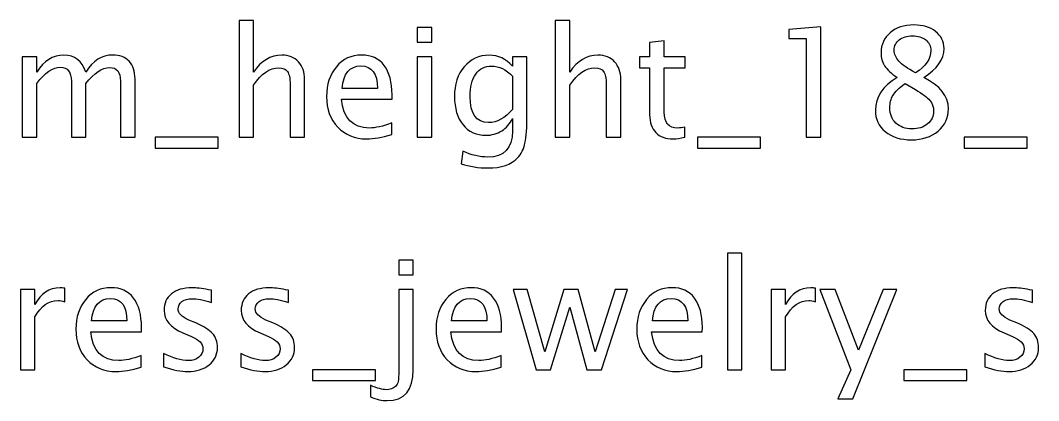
# Model space of a CAD drawing. Header units: centimetres. Extents: x -11.8 to 11.7, y -6 to 13.8.
# Drawn here: x 1.75 to 7.45, y 11.7 to 13.82 of the extents above; entities that cross this region are included whole.
import ezdxf

# ---------------------------------------------------------------- set-up
doc = ezdxf.new("R2010")
doc.units = ezdxf.units.CM
doc.header["$MEASUREMENT"] = 0
doc.layers.add('Layer 1', color=7, linetype='Continuous')

msp = doc.modelspace()

# ---------------------------------------------------------------- linework, layer by layer
at = {"layer": 'Layer 1'}
for points, knots in [([(2.97049, 13.17044), (2.97049, 13.17044), (2.97049, 13.82322), (2.97049, 13.82322), (2.97049, 13.82322), (2.97049, 13.82322), (3.05177, 13.82322), (3.05177, 13.82322), (3.05177, 13.82322), (3.05177, 13.82322), (3.05177, 13.53437), (3.05177, 13.53437), (3.05177, 13.53437), (3.09481, 13.59716), (3.14759, 13.62849), (3.20996, 13.62849), (3.20996, 13.62849), (3.24919, 13.62849), (3.28037, 13.61621), (3.30337, 13.59152), (3.30337, 13.59152), (3.32637, 13.56696), (3.33795, 13.5338), (3.33795, 13.49232), (3.33795, 13.49232), (3.33795, 13.49232), (3.33795, 13.17044), (3.33795, 13.17044), (3.33795, 13.17044), (3.33795, 13.17044), (3.25666, 13.17044), (3.25666, 13.17044), (3.25666, 13.17044), (3.25666, 13.17044), (3.25666, 13.46579), (3.25666, 13.46579), (3.25666, 13.46579), (3.25666, 13.49909), (3.25173, 13.5228), (3.24199, 13.53691), (3.24199, 13.53691), (3.23211, 13.55116), (3.21588, 13.55821), (3.19316, 13.55821), (3.19316, 13.55821), (3.14321, 13.55821), (3.09608, 13.52562), (3.05177, 13.46042), (3.05177, 13.46042), (3.05177, 13.46042), (3.05177, 13.17044), (3.05177, 13.17044), (3.05177, 13.17044), (3.05177, 13.17044), (2.97049, 13.17044), (2.97049, 13.17044)], [0, 0, 0, 0, 0.0666667, 0.0666667, 0.0666667, 0.0666667, 0.1333333, 0.1333333, 0.1333333, 0.1333333, 0.2, 0.2, 0.2, 0.2, 0.2666667, 0.2666667, 0.2666667, 0.2666667, 0.3333333, 0.3333333, 0.3333333, 0.3333333, 0.4, 0.4, 0.4, 0.4, 0.4666667, 0.4666667, 0.4666667, 0.4666667, 0.5333333, 0.5333333, 0.5333333, 0.5333333, 0.6, 0.6, 0.6, 0.6, 0.6666667, 0.6666667, 0.6666667, 0.6666667, 0.7333333, 0.7333333, 0.7333333, 0.7333333, 0.8, 0.8, 0.8, 0.8, 0.8666667, 0.8666667, 0.8666667, 0.8666667, 1, 1, 1, 1]), ([(4.74032, 13.17044), (4.74032, 13.17044), (4.74032, 13.82322), (4.74032, 13.82322), (4.74032, 13.82322), (4.74032, 13.82322), (4.8216, 13.82322), (4.8216, 13.82322), (4.8216, 13.82322), (4.8216, 13.82322), (4.8216, 13.53437), (4.8216, 13.53437), (4.8216, 13.53437), (4.86464, 13.59716), (4.91742, 13.62849), (4.97979, 13.62849), (4.97979, 13.62849), (5.01902, 13.62849), (5.0502, 13.61621), (5.0732, 13.59152), (5.0732, 13.59152), (5.0962, 13.56696), (5.10778, 13.5338), (5.10778, 13.49232), (5.10778, 13.49232), (5.10778, 13.49232), (5.10778, 13.17044), (5.10778, 13.17044), (5.10778, 13.17044), (5.10778, 13.17044), (5.02649, 13.17044), (5.02649, 13.17044), (5.02649, 13.17044), (5.02649, 13.17044), (5.02649, 13.46579), (5.02649, 13.46579), (5.02649, 13.46579), (5.02649, 13.49909), (5.02156, 13.5228), (5.01182, 13.53691), (5.01182, 13.53691), (5.00194, 13.55116), (4.98571, 13.55821), (4.96299, 13.55821), (4.96299, 13.55821), (4.91304, 13.55821), (4.86591, 13.52562), (4.8216, 13.46042), (4.8216, 13.46042), (4.8216, 13.46042), (4.8216, 13.17044), (4.8216, 13.17044), (4.8216, 13.17044), (4.8216, 13.17044), (4.74032, 13.17044), (4.74032, 13.17044)], [0, 0, 0, 0, 0.0666667, 0.0666667, 0.0666667, 0.0666667, 0.1333333, 0.1333333, 0.1333333, 0.1333333, 0.2, 0.2, 0.2, 0.2, 0.2666667, 0.2666667, 0.2666667, 0.2666667, 0.3333333, 0.3333333, 0.3333333, 0.3333333, 0.4, 0.4, 0.4, 0.4, 0.4666667, 0.4666667, 0.4666667, 0.4666667, 0.5333333, 0.5333333, 0.5333333, 0.5333333, 0.6, 0.6, 0.6, 0.6, 0.6666667, 0.6666667, 0.6666667, 0.6666667, 0.7333333, 0.7333333, 0.7333333, 0.7333333, 0.8, 0.8, 0.8, 0.8, 0.8666667, 0.8666667, 0.8666667, 0.8666667, 1, 1, 1, 1]), ([(6.65464, 13.5036), (6.62106, 13.52703), (6.59763, 13.54876), (6.58451, 13.56894), (6.58451, 13.56894), (6.57139, 13.58898), (6.5649, 13.61325), (6.5649, 13.64161), (6.5649, 13.64161), (6.5649, 13.6879), (6.58183, 13.72557), (6.61556, 13.7545), (6.61556, 13.7545), (6.64942, 13.78343), (6.69359, 13.79782), (6.74806, 13.79782), (6.74806, 13.79782), (6.7983, 13.79782), (6.83908, 13.78555), (6.87026, 13.76099), (6.87026, 13.76099), (6.90145, 13.73658), (6.91711, 13.70469), (6.91711, 13.6656), (6.91711, 13.6656), (6.91711, 13.60633), (6.87915, 13.55229), (6.80338, 13.5036), (6.80338, 13.5036), (6.89552, 13.45845), (6.94167, 13.40017), (6.94167, 13.32877), (6.94167, 13.32877), (6.94167, 13.27783), (6.92233, 13.2362), (6.88381, 13.20374), (6.88381, 13.20374), (6.84529, 13.17143), (6.79576, 13.1552), (6.73508, 13.1552), (6.73508, 13.1552), (6.67454, 13.1552), (6.62572, 13.17044), (6.58846, 13.20092), (6.58846, 13.20092), (6.55135, 13.23126), (6.53272, 13.27133), (6.53272, 13.32087), (6.53272, 13.32087), (6.53272, 13.39424), (6.57336, 13.45506), (6.65464, 13.5036)], [0, 0, 0, 0, 0.0714286, 0.0714286, 0.0714286, 0.0714286, 0.1428571, 0.1428571, 0.1428571, 0.1428571, 0.2142857, 0.2142857, 0.2142857, 0.2142857, 0.2857143, 0.2857143, 0.2857143, 0.2857143, 0.3571429, 0.3571429, 0.3571429, 0.3571429, 0.4285714, 0.4285714, 0.4285714, 0.4285714, 0.5, 0.5, 0.5, 0.5, 0.5714286, 0.5714286, 0.5714286, 0.5714286, 0.6428571, 0.6428571, 0.6428571, 0.6428571, 0.7142857, 0.7142857, 0.7142857, 0.7142857, 0.7857143, 0.7857143, 0.7857143, 0.7857143, 0.8571429, 0.8571429, 0.8571429, 0.8571429, 1, 1, 1, 1]), ([(3.96773, 13.7013), (3.96773, 13.7013), (3.96773, 13.78258), (3.96773, 13.78258), (3.96773, 13.78258), (3.96773, 13.78258), (4.04901, 13.78258), (4.04901, 13.78258), (4.04901, 13.78258), (4.04901, 13.78258), (4.04901, 13.7013), (4.04901, 13.7013), (4.04901, 13.7013), (4.04901, 13.7013), (3.96773, 13.7013), (3.96773, 13.7013)], [0, 0, 0, 0, 0.2, 0.2, 0.2, 0.2, 0.4, 0.4, 0.4, 0.4, 0.6, 0.6, 0.6, 0.6, 1, 1, 1, 1]), ([(6.14636, 13.17044), (6.14636, 13.17044), (6.14636, 13.72162), (6.14636, 13.72162), (6.14636, 13.72162), (6.14636, 13.72162), (6.04899, 13.72162), (6.04899, 13.72162), (6.04899, 13.72162), (6.04899, 13.72162), (6.04899, 13.77242), (6.04899, 13.77242), (6.04899, 13.77242), (6.04899, 13.77242), (6.22764, 13.78766), (6.22764, 13.78766), (6.22764, 13.78766), (6.22764, 13.78766), (6.22764, 13.17044), (6.22764, 13.17044), (6.22764, 13.17044), (6.22764, 13.17044), (6.14636, 13.17044), (6.14636, 13.17044)], [0, 0, 0, 0, 0.1428571, 0.1428571, 0.1428571, 0.1428571, 0.2857143, 0.2857143, 0.2857143, 0.2857143, 0.4285714, 0.4285714, 0.4285714, 0.4285714, 0.5714286, 0.5714286, 0.5714286, 0.5714286, 0.7142857, 0.7142857, 0.7142857, 0.7142857, 1, 1, 1, 1]), ([(5.46648, 13.17058), (5.44136, 13.16367), (5.41949, 13.16028), (5.40101, 13.16028), (5.40101, 13.16028), (5.35952, 13.16028), (5.3272, 13.17213), (5.30406, 13.19584), (5.30406, 13.19584), (5.28078, 13.21955), (5.26921, 13.25243), (5.26921, 13.29462), (5.26921, 13.29462), (5.26921, 13.29462), (5.26921, 13.55821), (5.26921, 13.55821), (5.26921, 13.55821), (5.26921, 13.55821), (5.21304, 13.55821), (5.21304, 13.55821), (5.21304, 13.55821), (5.21304, 13.55821), (5.21304, 13.61918), (5.21304, 13.61918), (5.21304, 13.61918), (5.21304, 13.61918), (5.26921, 13.61918), (5.26921, 13.61918), (5.26921, 13.61918), (5.26921, 13.61918), (5.26921, 13.70031), (5.26921, 13.70031), (5.26921, 13.70031), (5.26921, 13.70031), (5.35049, 13.70808), (5.35049, 13.70808), (5.35049, 13.70808), (5.35049, 13.70808), (5.35049, 13.61918), (5.35049, 13.61918), (5.35049, 13.61918), (5.35049, 13.61918), (5.46817, 13.61918), (5.46817, 13.61918), (5.46817, 13.61918), (5.46817, 13.61918), (5.46817, 13.55821), (5.46817, 13.55821), (5.46817, 13.55821), (5.46817, 13.55821), (5.35049, 13.55821), (5.35049, 13.55821), (5.35049, 13.55821), (5.35049, 13.55821), (5.35049, 13.30929), (5.35049, 13.30929), (5.35049, 13.30929), (5.35049, 13.25059), (5.37603, 13.22124), (5.42697, 13.22124), (5.42697, 13.22124), (5.43784, 13.22124), (5.45096, 13.22307), (5.46648, 13.2266), (5.46648, 13.2266), (5.46648, 13.2266), (5.46648, 13.17058), (5.46648, 13.17058)], [0, 0, 0, 0, 0.0555556, 0.0555556, 0.0555556, 0.0555556, 0.1111111, 0.1111111, 0.1111111, 0.1111111, 0.1666667, 0.1666667, 0.1666667, 0.1666667, 0.2222222, 0.2222222, 0.2222222, 0.2222222, 0.2777778, 0.2777778, 0.2777778, 0.2777778, 0.3333333, 0.3333333, 0.3333333, 0.3333333, 0.3888889, 0.3888889, 0.3888889, 0.3888889, 0.4444444, 0.4444444, 0.4444444, 0.4444444, 0.5, 0.5, 0.5, 0.5, 0.5555556, 0.5555556, 0.5555556, 0.5555556, 0.6111111, 0.6111111, 0.6111111, 0.6111111, 0.6666667, 0.6666667, 0.6666667, 0.6666667, 0.7222222, 0.7222222, 0.7222222, 0.7222222, 0.7777778, 0.7777778, 0.7777778, 0.7777778, 0.8333333, 0.8333333, 0.8333333, 0.8333333, 0.8888889, 0.8888889, 0.8888889, 0.8888889, 1, 1, 1, 1]), ([(6.75794, 13.52915), (6.81495, 13.56682), (6.84345, 13.60859), (6.84345, 13.65474), (6.84345, 13.65474), (6.84345, 13.67943), (6.83386, 13.69919), (6.81481, 13.71428), (6.81481, 13.71428), (6.79561, 13.72938), (6.77064, 13.73686), (6.73973, 13.73686), (6.73973, 13.73686), (6.70982, 13.73686), (6.68541, 13.72952), (6.66664, 13.71471), (6.66664, 13.71471), (6.64787, 13.69989), (6.63856, 13.68084), (6.63856, 13.65728), (6.63856, 13.65728), (6.63856, 13.63442), (6.64702, 13.61381), (6.66396, 13.59547), (6.66396, 13.59547), (6.68089, 13.57726), (6.71222, 13.55511), (6.75794, 13.52915)], [0, 0, 0, 0, 0.125, 0.125, 0.125, 0.125, 0.25, 0.25, 0.25, 0.25, 0.375, 0.375, 0.375, 0.375, 0.5, 0.5, 0.5, 0.5, 0.625, 0.625, 0.625, 0.625, 0.75, 0.75, 0.75, 0.75, 1, 1, 1, 1]), ([(1.75664, 13.17044), (1.75664, 13.17044), (1.75664, 13.61918), (1.75664, 13.61918), (1.75664, 13.61918), (1.75664, 13.61918), (1.83792, 13.61918), (1.83792, 13.61918), (1.83792, 13.61918), (1.83792, 13.61918), (1.83792, 13.53437), (1.83792, 13.53437), (1.83792, 13.53437), (1.87757, 13.59716), (1.92837, 13.62849), (1.9906, 13.62849), (1.9906, 13.62849), (2.05058, 13.62849), (2.09136, 13.59716), (2.11309, 13.53437), (2.11309, 13.53437), (2.15161, 13.59773), (2.20185, 13.62934), (2.26351, 13.62934), (2.26351, 13.62934), (2.30288, 13.62934), (2.3335, 13.61776), (2.35538, 13.59448), (2.35538, 13.59448), (2.37725, 13.5712), (2.38826, 13.5386), (2.38826, 13.49669), (2.38826, 13.49669), (2.38826, 13.49669), (2.38826, 13.17044), (2.38826, 13.17044), (2.38826, 13.17044), (2.38826, 13.17044), (2.30698, 13.17044), (2.30698, 13.17044), (2.30698, 13.17044), (2.30698, 13.17044), (2.30698, 13.48328), (2.30698, 13.48328), (2.30698, 13.48328), (2.30698, 13.53437), (2.28666, 13.55991), (2.24602, 13.55991), (2.24602, 13.55991), (2.20382, 13.55991), (2.15951, 13.53013), (2.11309, 13.47044), (2.11309, 13.47044), (2.11309, 13.47044), (2.11309, 13.17044), (2.11309, 13.17044), (2.11309, 13.17044), (2.11309, 13.17044), (2.03181, 13.17044), (2.03181, 13.17044), (2.03181, 13.17044), (2.03181, 13.17044), (2.03181, 13.48357), (2.03181, 13.48357), (2.03181, 13.48357), (2.03181, 13.53507), (2.01121, 13.56075), (1.96986, 13.56075), (1.96986, 13.56075), (1.9288, 13.56075), (1.88477, 13.53084), (1.83792, 13.47087), (1.83792, 13.47087), (1.83792, 13.47087), (1.83792, 13.17044), (1.83792, 13.17044), (1.83792, 13.17044), (1.83792, 13.17044), (1.75664, 13.17044), (1.75664, 13.17044)], [0, 0, 0, 0, 0.047619, 0.047619, 0.047619, 0.047619, 0.0952381, 0.0952381, 0.0952381, 0.0952381, 0.1428571, 0.1428571, 0.1428571, 0.1428571, 0.1904762, 0.1904762, 0.1904762, 0.1904762, 0.2380952, 0.2380952, 0.2380952, 0.2380952, 0.2857143, 0.2857143, 0.2857143, 0.2857143, 0.3333333, 0.3333333, 0.3333333, 0.3333333, 0.3809524, 0.3809524, 0.3809524, 0.3809524, 0.4285714, 0.4285714, 0.4285714, 0.4285714, 0.4761905, 0.4761905, 0.4761905, 0.4761905, 0.5238095, 0.5238095, 0.5238095, 0.5238095, 0.5714286, 0.5714286, 0.5714286, 0.5714286, 0.6190476, 0.6190476, 0.6190476, 0.6190476, 0.6666667, 0.6666667, 0.6666667, 0.6666667, 0.7142857, 0.7142857, 0.7142857, 0.7142857, 0.7619048, 0.7619048, 0.7619048, 0.7619048, 0.8095238, 0.8095238, 0.8095238, 0.8095238, 0.8571429, 0.8571429, 0.8571429, 0.8571429, 0.9047619, 0.9047619, 0.9047619, 0.9047619, 1, 1, 1, 1]), ([(3.82534, 13.18483), (3.77073, 13.16846), (3.72403, 13.16028), (3.68508, 13.16028), (3.68508, 13.16028), (3.61862, 13.16028), (3.56457, 13.18229), (3.52294, 13.22618), (3.52294, 13.22618), (3.48131, 13.27006), (3.46043, 13.32693), (3.46043, 13.39692), (3.46043, 13.39692), (3.46043, 13.4648), (3.47877, 13.52054), (3.5156, 13.56414), (3.5156, 13.56414), (3.55243, 13.6076), (3.59957, 13.62934), (3.657, 13.62934), (3.657, 13.62934), (3.71133, 13.62934), (3.75338, 13.61), (3.78301, 13.57134), (3.78301, 13.57134), (3.81264, 13.53267), (3.82746, 13.47792), (3.82746, 13.40694), (3.82746, 13.40694), (3.82746, 13.40694), (3.82704, 13.38211), (3.82704, 13.38211), (3.82704, 13.38211), (3.82704, 13.38211), (3.5434, 13.38211), (3.5434, 13.38211), (3.5434, 13.38211), (3.55526, 13.27486), (3.60761, 13.22124), (3.70032, 13.22124), (3.70032, 13.22124), (3.73433, 13.22124), (3.77596, 13.23084), (3.82534, 13.25003), (3.82534, 13.25003), (3.82534, 13.25003), (3.82534, 13.18483), (3.82534, 13.18483)], [0, 0, 0, 0, 0.0769231, 0.0769231, 0.0769231, 0.0769231, 0.1538462, 0.1538462, 0.1538462, 0.1538462, 0.2307692, 0.2307692, 0.2307692, 0.2307692, 0.3076923, 0.3076923, 0.3076923, 0.3076923, 0.3846154, 0.3846154, 0.3846154, 0.3846154, 0.4615385, 0.4615385, 0.4615385, 0.4615385, 0.5384615, 0.5384615, 0.5384615, 0.5384615, 0.6153846, 0.6153846, 0.6153846, 0.6153846, 0.6923077, 0.6923077, 0.6923077, 0.6923077, 0.7692308, 0.7692308, 0.7692308, 0.7692308, 0.8461538, 0.8461538, 0.8461538, 0.8461538, 1, 1, 1, 1]), ([(4.21411, 13.02143), (4.21411, 13.02143), (4.22371, 13.0917), (4.22371, 13.0917), (4.22371, 13.0917), (4.27084, 13.06969), (4.31755, 13.05868), (4.36369, 13.05868), (4.36369, 13.05868), (4.45527, 13.05868), (4.50113, 13.10722), (4.50113, 13.20417), (4.50113, 13.20417), (4.50113, 13.20417), (4.50113, 13.27472), (4.50113, 13.27472), (4.50113, 13.27472), (4.48702, 13.24495), (4.46699, 13.22195), (4.44088, 13.20544), (4.44088, 13.20544), (4.41477, 13.18893), (4.38571, 13.1806), (4.35367, 13.1806), (4.35367, 13.1806), (4.29935, 13.1806), (4.25631, 13.20007), (4.22456, 13.23902), (4.22456, 13.23902), (4.19281, 13.27797), (4.17686, 13.33074), (4.17686, 13.39735), (4.17686, 13.39735), (4.17686, 13.4655), (4.19492, 13.5211), (4.23105, 13.56414), (4.23105, 13.56414), (4.26731, 13.60704), (4.31402, 13.62849), (4.37145, 13.62849), (4.37145, 13.62849), (4.42169, 13.62849), (4.46501, 13.60817), (4.50113, 13.56739), (4.50113, 13.56739), (4.50113, 13.56739), (4.50113, 13.61918), (4.50113, 13.61918), (4.50113, 13.61918), (4.50113, 13.61918), (4.58242, 13.61918), (4.58242, 13.61918), (4.58242, 13.61918), (4.58242, 13.61918), (4.58242, 13.29292), (4.58242, 13.29292), (4.58242, 13.29292), (4.58242, 13.22279), (4.57875, 13.17086), (4.57141, 13.13714), (4.57141, 13.13714), (4.56421, 13.10341), (4.55038, 13.07575), (4.53034, 13.05431), (4.53034, 13.05431), (4.49478, 13.01663), (4.43919, 12.99772), (4.36369, 12.99772), (4.36369, 12.99772), (4.3119, 12.99772), (4.26209, 13.00562), (4.21411, 13.02143)], [0, 0, 0, 0, 0.0526316, 0.0526316, 0.0526316, 0.0526316, 0.1052632, 0.1052632, 0.1052632, 0.1052632, 0.1578947, 0.1578947, 0.1578947, 0.1578947, 0.2105263, 0.2105263, 0.2105263, 0.2105263, 0.2631579, 0.2631579, 0.2631579, 0.2631579, 0.3157895, 0.3157895, 0.3157895, 0.3157895, 0.3684211, 0.3684211, 0.3684211, 0.3684211, 0.4210526, 0.4210526, 0.4210526, 0.4210526, 0.4736842, 0.4736842, 0.4736842, 0.4736842, 0.5263158, 0.5263158, 0.5263158, 0.5263158, 0.5789474, 0.5789474, 0.5789474, 0.5789474, 0.6315789, 0.6315789, 0.6315789, 0.6315789, 0.6842105, 0.6842105, 0.6842105, 0.6842105, 0.7368421, 0.7368421, 0.7368421, 0.7368421, 0.7894737, 0.7894737, 0.7894737, 0.7894737, 0.8421053, 0.8421053, 0.8421053, 0.8421053, 0.8947368, 0.8947368, 0.8947368, 0.8947368, 1, 1, 1, 1]), ([(3.54764, 13.44307), (3.54764, 13.44307), (3.74576, 13.44307), (3.74576, 13.44307), (3.74576, 13.44307), (3.74576, 13.52661), (3.71457, 13.56837), (3.65234, 13.56837), (3.65234, 13.56837), (3.58969, 13.56837), (3.55483, 13.52661), (3.54764, 13.44307)], [0, 0, 0, 0, 0.25, 0.25, 0.25, 0.25, 0.5, 0.5, 0.5, 0.5, 1, 1, 1, 1]), ([(3.96773, 13.17044), (3.96773, 13.17044), (3.96773, 13.61918), (3.96773, 13.61918), (3.96773, 13.61918), (3.96773, 13.61918), (4.04901, 13.61918), (4.04901, 13.61918), (4.04901, 13.61918), (4.04901, 13.61918), (4.04901, 13.17044), (4.04901, 13.17044), (4.04901, 13.17044), (4.04901, 13.17044), (3.96773, 13.17044), (3.96773, 13.17044)], [0, 0, 0, 0, 0.2, 0.2, 0.2, 0.2, 0.4, 0.4, 0.4, 0.4, 0.6, 0.6, 0.6, 0.6, 1, 1, 1, 1]), ([(4.50113, 13.32566), (4.50113, 13.32566), (4.50113, 13.51179), (4.50113, 13.51179), (4.50113, 13.51179), (4.46529, 13.5489), (4.4262, 13.56753), (4.38401, 13.56753), (4.38401, 13.56753), (4.34648, 13.56753), (4.31713, 13.55257), (4.29596, 13.52251), (4.29596, 13.52251), (4.27465, 13.4926), (4.26407, 13.45097), (4.26407, 13.39791), (4.26407, 13.39791), (4.26407, 13.3004), (4.29864, 13.25172), (4.36793, 13.25172), (4.36793, 13.25172), (4.41506, 13.25172), (4.45951, 13.27641), (4.50113, 13.32566)], [0, 0, 0, 0, 0.1428571, 0.1428571, 0.1428571, 0.1428571, 0.2857143, 0.2857143, 0.2857143, 0.2857143, 0.4285714, 0.4285714, 0.4285714, 0.4285714, 0.5714286, 0.5714286, 0.5714286, 0.5714286, 0.7142857, 0.7142857, 0.7142857, 0.7142857, 1, 1, 1, 1]), ([(6.69895, 13.47058), (6.66593, 13.44518), (6.6435, 13.42303), (6.63164, 13.40412), (6.63164, 13.40412), (6.61993, 13.38521), (6.614, 13.36179), (6.614, 13.33357), (6.614, 13.33357), (6.614, 13.29857), (6.62529, 13.27021), (6.64801, 13.24862), (6.64801, 13.24862), (6.67073, 13.22703), (6.70051, 13.21616), (6.73762, 13.21616), (6.73762, 13.21616), (6.77332, 13.21616), (6.80239, 13.22533), (6.82482, 13.24382), (6.82482, 13.24382), (6.8474, 13.2623), (6.85869, 13.28629), (6.85869, 13.31579), (6.85869, 13.31579), (6.85869, 13.33949), (6.85178, 13.35967), (6.83781, 13.37604), (6.83781, 13.37604), (6.82384, 13.39241), (6.79688, 13.41245), (6.75695, 13.43615), (6.75695, 13.43615), (6.75695, 13.43615), (6.69895, 13.47058), (6.69895, 13.47058)], [0, 0, 0, 0, 0.1, 0.1, 0.1, 0.1, 0.2, 0.2, 0.2, 0.2, 0.3, 0.3, 0.3, 0.3, 0.4, 0.4, 0.4, 0.4, 0.5, 0.5, 0.5, 0.5, 0.6, 0.6, 0.6, 0.6, 0.7, 0.7, 0.7, 0.7, 0.8, 0.8, 0.8, 0.8, 1, 1, 1, 1]), ([(2.50143, 13.10948), (2.50143, 13.10948), (2.50143, 13.17044), (2.50143, 13.17044), (2.50143, 13.17044), (2.50143, 13.17044), (2.85364, 13.17044), (2.85364, 13.17044), (2.85364, 13.17044), (2.85364, 13.17044), (2.85364, 13.10948), (2.85364, 13.10948), (2.85364, 13.10948), (2.85364, 13.10948), (2.50143, 13.10948), (2.50143, 13.10948)], [0, 0, 0, 0, 0.2, 0.2, 0.2, 0.2, 0.4, 0.4, 0.4, 0.4, 0.6, 0.6, 0.6, 0.6, 1, 1, 1, 1]), ([(5.53675, 13.10948), (5.53675, 13.10948), (5.53675, 13.17044), (5.53675, 13.17044), (5.53675, 13.17044), (5.53675, 13.17044), (5.88896, 13.17044), (5.88896, 13.17044), (5.88896, 13.17044), (5.88896, 13.17044), (5.88896, 13.10948), (5.88896, 13.10948), (5.88896, 13.10948), (5.88896, 13.10948), (5.53675, 13.10948), (5.53675, 13.10948)], [0, 0, 0, 0, 0.2, 0.2, 0.2, 0.2, 0.4, 0.4, 0.4, 0.4, 0.6, 0.6, 0.6, 0.6, 1, 1, 1, 1]), ([(7.03085, 13.10948), (7.03085, 13.10948), (7.03085, 13.17044), (7.03085, 13.17044), (7.03085, 13.17044), (7.03085, 13.17044), (7.38306, 13.17044), (7.38306, 13.17044), (7.38306, 13.17044), (7.38306, 13.17044), (7.38306, 13.10948), (7.38306, 13.10948), (7.38306, 13.10948), (7.38306, 13.10948), (7.03085, 13.10948), (7.03085, 13.10948)], [0, 0, 0, 0, 0.2, 0.2, 0.2, 0.2, 0.4, 0.4, 0.4, 0.4, 0.6, 0.6, 0.6, 0.6, 1, 1, 1, 1]), ([(5.70467, 11.8694), (5.70467, 11.8694), (5.70467, 12.52218), (5.70467, 12.52218), (5.70467, 12.52218), (5.70467, 12.52218), (5.78595, 12.52218), (5.78595, 12.52218), (5.78595, 12.52218), (5.78595, 12.52218), (5.78595, 11.8694), (5.78595, 11.8694), (5.78595, 11.8694), (5.78595, 11.8694), (5.70467, 11.8694), (5.70467, 11.8694)], [0, 0, 0, 0, 0.2, 0.2, 0.2, 0.2, 0.4, 0.4, 0.4, 0.4, 0.6, 0.6, 0.6, 0.6, 1, 1, 1, 1]), ([(3.86485, 12.40026), (3.86485, 12.40026), (3.86485, 12.48154), (3.86485, 12.48154), (3.86485, 12.48154), (3.86485, 12.48154), (3.94613, 12.48154), (3.94613, 12.48154), (3.94613, 12.48154), (3.94613, 12.48154), (3.94613, 12.40026), (3.94613, 12.40026), (3.94613, 12.40026), (3.94613, 12.40026), (3.86485, 12.40026), (3.86485, 12.40026)], [0, 0, 0, 0, 0.2, 0.2, 0.2, 0.2, 0.4, 0.4, 0.4, 0.4, 0.6, 0.6, 0.6, 0.6, 1, 1, 1, 1]), ([(1.74647, 11.8694), (1.74647, 11.8694), (1.74647, 12.31814), (1.74647, 12.31814), (1.74647, 12.31814), (1.74647, 12.31814), (1.82775, 12.31814), (1.82775, 12.31814), (1.82775, 12.31814), (1.82775, 12.31814), (1.82775, 12.23333), (1.82775, 12.23333), (1.82775, 12.23333), (1.86007, 12.29612), (1.90691, 12.32745), (1.96844, 12.32745), (1.96844, 12.32745), (1.97676, 12.32745), (1.98551, 12.32674), (1.99454, 12.32533), (1.99454, 12.32533), (1.99454, 12.32533), (1.99454, 12.24927), (1.99454, 12.24927), (1.99454, 12.24927), (1.98043, 12.25393), (1.96802, 12.25633), (1.95729, 12.25633), (1.95729, 12.25633), (1.90564, 12.25633), (1.86246, 12.22585), (1.82775, 12.16475), (1.82775, 12.16475), (1.82775, 12.16475), (1.82775, 11.8694), (1.82775, 11.8694), (1.82775, 11.8694), (1.82775, 11.8694), (1.74647, 11.8694), (1.74647, 11.8694)], [0, 0, 0, 0, 0.0909091, 0.0909091, 0.0909091, 0.0909091, 0.1818182, 0.1818182, 0.1818182, 0.1818182, 0.2727273, 0.2727273, 0.2727273, 0.2727273, 0.3636364, 0.3636364, 0.3636364, 0.3636364, 0.4545455, 0.4545455, 0.4545455, 0.4545455, 0.5454545, 0.5454545, 0.5454545, 0.5454545, 0.6363636, 0.6363636, 0.6363636, 0.6363636, 0.7272727, 0.7272727, 0.7272727, 0.7272727, 0.8181818, 0.8181818, 0.8181818, 0.8181818, 1, 1, 1, 1]), ([(2.42225, 11.88379), (2.36764, 11.86742), (2.32094, 11.85924), (2.28199, 11.85924), (2.28199, 11.85924), (2.21553, 11.85924), (2.16148, 11.88125), (2.11985, 11.92514), (2.11985, 11.92514), (2.07822, 11.96902), (2.05734, 12.02589), (2.05734, 12.09588), (2.05734, 12.09588), (2.05734, 12.16376), (2.07568, 12.2195), (2.11251, 12.2631), (2.11251, 12.2631), (2.14934, 12.30656), (2.19648, 12.3283), (2.25391, 12.3283), (2.25391, 12.3283), (2.30824, 12.3283), (2.35029, 12.30896), (2.37992, 12.2703), (2.37992, 12.2703), (2.40955, 12.23163), (2.42437, 12.17688), (2.42437, 12.1059), (2.42437, 12.1059), (2.42437, 12.1059), (2.42395, 12.08107), (2.42395, 12.08107), (2.42395, 12.08107), (2.42395, 12.08107), (2.14031, 12.08107), (2.14031, 12.08107), (2.14031, 12.08107), (2.15217, 11.97382), (2.20452, 11.9202), (2.29723, 11.9202), (2.29723, 11.9202), (2.33124, 11.9202), (2.37287, 11.9298), (2.42225, 11.94899), (2.42225, 11.94899), (2.42225, 11.94899), (2.42225, 11.88379), (2.42225, 11.88379)], [0, 0, 0, 0, 0.0769231, 0.0769231, 0.0769231, 0.0769231, 0.1538462, 0.1538462, 0.1538462, 0.1538462, 0.2307692, 0.2307692, 0.2307692, 0.2307692, 0.3076923, 0.3076923, 0.3076923, 0.3076923, 0.3846154, 0.3846154, 0.3846154, 0.3846154, 0.4615385, 0.4615385, 0.4615385, 0.4615385, 0.5384615, 0.5384615, 0.5384615, 0.5384615, 0.6153846, 0.6153846, 0.6153846, 0.6153846, 0.6923077, 0.6923077, 0.6923077, 0.6923077, 0.7692308, 0.7692308, 0.7692308, 0.7692308, 0.8461538, 0.8461538, 0.8461538, 0.8461538, 1, 1, 1, 1]), ([(2.54855, 11.88549), (2.54855, 11.88549), (2.54855, 11.95999), (2.54855, 11.95999), (2.54855, 11.95999), (2.60175, 11.93346), (2.6479, 11.9202), (2.68727, 11.9202), (2.68727, 11.9202), (2.71069, 11.9202), (2.73016, 11.92655), (2.74555, 11.93925), (2.74555, 11.93925), (2.76093, 11.95181), (2.76869, 11.96761), (2.76869, 11.98666), (2.76869, 11.98666), (2.76869, 12.01446), (2.7471, 12.03746), (2.70392, 12.05567), (2.70392, 12.05567), (2.70392, 12.05567), (2.65636, 12.07585), (2.65636, 12.07585), (2.65636, 12.07585), (2.58623, 12.10492), (2.55109, 12.14697), (2.55109, 12.20158), (2.55109, 12.20158), (2.55109, 12.24066), (2.56492, 12.27143), (2.59258, 12.29386), (2.59258, 12.29386), (2.62024, 12.3163), (2.6582, 12.32745), (2.70632, 12.32745), (2.70632, 12.32745), (2.73129, 12.32745), (2.76234, 12.32406), (2.79917, 12.31715), (2.79917, 12.31715), (2.79917, 12.31715), (2.8161, 12.3139), (2.8161, 12.3139), (2.8161, 12.3139), (2.8161, 12.3139), (2.8161, 12.24617), (2.8161, 12.24617), (2.8161, 12.24617), (2.7708, 12.25971), (2.73468, 12.26649), (2.70773, 12.26649), (2.70773, 12.26649), (2.68402, 12.26649), (2.66525, 12.26127), (2.651, 12.25097), (2.651, 12.25097), (2.63689, 12.24066), (2.62983, 12.22684), (2.62983, 12.20948), (2.62983, 12.20948), (2.62983, 12.18507), (2.64959, 12.16432), (2.68924, 12.14753), (2.68924, 12.14753), (2.68924, 12.14753), (2.72833, 12.13102), (2.72833, 12.13102), (2.72833, 12.13102), (2.77264, 12.11239), (2.80397, 12.09264), (2.82231, 12.0719), (2.82231, 12.0719), (2.8408, 12.05115), (2.84997, 12.02519), (2.84997, 11.99414), (2.84997, 11.99414), (2.84997, 11.95477), (2.83445, 11.92246), (2.80326, 11.8972), (2.80326, 11.8972), (2.77222, 11.87194), (2.73242, 11.85924), (2.68402, 11.85924), (2.68402, 11.85924), (2.64677, 11.85924), (2.60175, 11.86799), (2.54855, 11.88549)], [0, 0, 0, 0, 0.0434783, 0.0434783, 0.0434783, 0.0434783, 0.0869565, 0.0869565, 0.0869565, 0.0869565, 0.1304348, 0.1304348, 0.1304348, 0.1304348, 0.173913, 0.173913, 0.173913, 0.173913, 0.2173913, 0.2173913, 0.2173913, 0.2173913, 0.2608696, 0.2608696, 0.2608696, 0.2608696, 0.3043478, 0.3043478, 0.3043478, 0.3043478, 0.3478261, 0.3478261, 0.3478261, 0.3478261, 0.3913043, 0.3913043, 0.3913043, 0.3913043, 0.4347826, 0.4347826, 0.4347826, 0.4347826, 0.4782609, 0.4782609, 0.4782609, 0.4782609, 0.5217391, 0.5217391, 0.5217391, 0.5217391, 0.5652174, 0.5652174, 0.5652174, 0.5652174, 0.6086957, 0.6086957, 0.6086957, 0.6086957, 0.6521739, 0.6521739, 0.6521739, 0.6521739, 0.6956522, 0.6956522, 0.6956522, 0.6956522, 0.7391304, 0.7391304, 0.7391304, 0.7391304, 0.7826087, 0.7826087, 0.7826087, 0.7826087, 0.826087, 0.826087, 0.826087, 0.826087, 0.8695652, 0.8695652, 0.8695652, 0.8695652, 0.9130435, 0.9130435, 0.9130435, 0.9130435, 1, 1, 1, 1]), ([(2.98021, 11.88549), (2.98021, 11.88549), (2.98021, 11.95999), (2.98021, 11.95999), (2.98021, 11.95999), (3.03341, 11.93346), (3.07956, 11.9202), (3.11893, 11.9202), (3.11893, 11.9202), (3.14235, 11.9202), (3.16182, 11.92655), (3.17721, 11.93925), (3.17721, 11.93925), (3.19259, 11.95181), (3.20035, 11.96761), (3.20035, 11.98666), (3.20035, 11.98666), (3.20035, 12.01446), (3.17876, 12.03746), (3.13558, 12.05567), (3.13558, 12.05567), (3.13558, 12.05567), (3.08802, 12.07585), (3.08802, 12.07585), (3.08802, 12.07585), (3.01789, 12.10492), (2.98275, 12.14697), (2.98275, 12.20158), (2.98275, 12.20158), (2.98275, 12.24066), (2.99658, 12.27143), (3.02424, 12.29386), (3.02424, 12.29386), (3.0519, 12.3163), (3.08986, 12.32745), (3.13798, 12.32745), (3.13798, 12.32745), (3.16295, 12.32745), (3.194, 12.32406), (3.23083, 12.31715), (3.23083, 12.31715), (3.23083, 12.31715), (3.24776, 12.3139), (3.24776, 12.3139), (3.24776, 12.3139), (3.24776, 12.3139), (3.24776, 12.24617), (3.24776, 12.24617), (3.24776, 12.24617), (3.20246, 12.25971), (3.16634, 12.26649), (3.13939, 12.26649), (3.13939, 12.26649), (3.11568, 12.26649), (3.09691, 12.26127), (3.08266, 12.25097), (3.08266, 12.25097), (3.06855, 12.24066), (3.06149, 12.22684), (3.06149, 12.20948), (3.06149, 12.20948), (3.06149, 12.18507), (3.08125, 12.16432), (3.1209, 12.14753), (3.1209, 12.14753), (3.1209, 12.14753), (3.15999, 12.13102), (3.15999, 12.13102), (3.15999, 12.13102), (3.2043, 12.11239), (3.23563, 12.09264), (3.25397, 12.0719), (3.25397, 12.0719), (3.27246, 12.05115), (3.28163, 12.02519), (3.28163, 11.99414), (3.28163, 11.99414), (3.28163, 11.95477), (3.26611, 11.92246), (3.23492, 11.8972), (3.23492, 11.8972), (3.20388, 11.87194), (3.16408, 11.85924), (3.11568, 11.85924), (3.11568, 11.85924), (3.07843, 11.85924), (3.03341, 11.86799), (2.98021, 11.88549)], [0, 0, 0, 0, 0.0434783, 0.0434783, 0.0434783, 0.0434783, 0.0869565, 0.0869565, 0.0869565, 0.0869565, 0.1304348, 0.1304348, 0.1304348, 0.1304348, 0.173913, 0.173913, 0.173913, 0.173913, 0.2173913, 0.2173913, 0.2173913, 0.2173913, 0.2608696, 0.2608696, 0.2608696, 0.2608696, 0.3043478, 0.3043478, 0.3043478, 0.3043478, 0.3478261, 0.3478261, 0.3478261, 0.3478261, 0.3913043, 0.3913043, 0.3913043, 0.3913043, 0.4347826, 0.4347826, 0.4347826, 0.4347826, 0.4782609, 0.4782609, 0.4782609, 0.4782609, 0.5217391, 0.5217391, 0.5217391, 0.5217391, 0.5652174, 0.5652174, 0.5652174, 0.5652174, 0.6086957, 0.6086957, 0.6086957, 0.6086957, 0.6521739, 0.6521739, 0.6521739, 0.6521739, 0.6956522, 0.6956522, 0.6956522, 0.6956522, 0.7391304, 0.7391304, 0.7391304, 0.7391304, 0.7826087, 0.7826087, 0.7826087, 0.7826087, 0.826087, 0.826087, 0.826087, 0.826087, 0.8695652, 0.8695652, 0.8695652, 0.8695652, 0.9130435, 0.9130435, 0.9130435, 0.9130435, 1, 1, 1, 1]), ([(3.70652, 11.717), (3.70652, 11.717), (3.70652, 11.78219), (3.70652, 11.78219), (3.70652, 11.78219), (3.74462, 11.76582), (3.77369, 11.75764), (3.79359, 11.75764), (3.79359, 11.75764), (3.81616, 11.75764), (3.8338, 11.76371), (3.84622, 11.77584), (3.84622, 11.77584), (3.85455, 11.78403), (3.85963, 11.79348), (3.86174, 11.80392), (3.86174, 11.80392), (3.86386, 11.81437), (3.86485, 11.83624), (3.86485, 11.86954), (3.86485, 11.86954), (3.86485, 11.86954), (3.86485, 12.31814), (3.86485, 12.31814), (3.86485, 12.31814), (3.86485, 12.31814), (3.94613, 12.31814), (3.94613, 12.31814), (3.94613, 12.31814), (3.94613, 12.31814), (3.94613, 11.86968), (3.94613, 11.86968), (3.94613, 11.86968), (3.94613, 11.75439), (3.89744, 11.69668), (3.79994, 11.69668), (3.79994, 11.69668), (3.77101, 11.69668), (3.73982, 11.70345), (3.70652, 11.717)], [0, 0, 0, 0, 0.0909091, 0.0909091, 0.0909091, 0.0909091, 0.1818182, 0.1818182, 0.1818182, 0.1818182, 0.2727273, 0.2727273, 0.2727273, 0.2727273, 0.3636364, 0.3636364, 0.3636364, 0.3636364, 0.4545455, 0.4545455, 0.4545455, 0.4545455, 0.5454545, 0.5454545, 0.5454545, 0.5454545, 0.6363636, 0.6363636, 0.6363636, 0.6363636, 0.7272727, 0.7272727, 0.7272727, 0.7272727, 0.8181818, 0.8181818, 0.8181818, 0.8181818, 1, 1, 1, 1]), ([(4.43818, 11.88379), (4.38357, 11.86742), (4.33687, 11.85924), (4.29792, 11.85924), (4.29792, 11.85924), (4.23146, 11.85924), (4.17741, 11.88125), (4.13578, 11.92514), (4.13578, 11.92514), (4.09415, 11.96902), (4.07327, 12.02589), (4.07327, 12.09588), (4.07327, 12.09588), (4.07327, 12.16376), (4.09161, 12.2195), (4.12844, 12.2631), (4.12844, 12.2631), (4.16527, 12.30656), (4.21241, 12.3283), (4.26984, 12.3283), (4.26984, 12.3283), (4.32417, 12.3283), (4.36622, 12.30896), (4.39585, 12.2703), (4.39585, 12.2703), (4.42548, 12.23163), (4.4403, 12.17688), (4.4403, 12.1059), (4.4403, 12.1059), (4.4403, 12.1059), (4.43988, 12.08107), (4.43988, 12.08107), (4.43988, 12.08107), (4.43988, 12.08107), (4.15624, 12.08107), (4.15624, 12.08107), (4.15624, 12.08107), (4.1681, 11.97382), (4.22045, 11.9202), (4.31316, 11.9202), (4.31316, 11.9202), (4.34717, 11.9202), (4.3888, 11.9298), (4.43818, 11.94899), (4.43818, 11.94899), (4.43818, 11.94899), (4.43818, 11.88379), (4.43818, 11.88379)], [0, 0, 0, 0, 0.0769231, 0.0769231, 0.0769231, 0.0769231, 0.1538462, 0.1538462, 0.1538462, 0.1538462, 0.2307692, 0.2307692, 0.2307692, 0.2307692, 0.3076923, 0.3076923, 0.3076923, 0.3076923, 0.3846154, 0.3846154, 0.3846154, 0.3846154, 0.4615385, 0.4615385, 0.4615385, 0.4615385, 0.5384615, 0.5384615, 0.5384615, 0.5384615, 0.6153846, 0.6153846, 0.6153846, 0.6153846, 0.6923077, 0.6923077, 0.6923077, 0.6923077, 0.7692308, 0.7692308, 0.7692308, 0.7692308, 0.8461538, 0.8461538, 0.8461538, 0.8461538, 1, 1, 1, 1]), ([(4.63306, 11.8694), (4.63306, 11.8694), (4.50437, 12.31814), (4.50437, 12.31814), (4.50437, 12.31814), (4.50437, 12.31814), (4.58367, 12.31814), (4.58367, 12.31814), (4.58367, 12.31814), (4.58367, 12.31814), (4.68231, 11.96973), (4.68231, 11.96973), (4.68231, 11.96973), (4.68231, 11.96973), (4.78871, 12.31814), (4.78871, 12.31814), (4.78871, 12.31814), (4.78871, 12.31814), (4.86999, 12.31814), (4.86999, 12.31814), (4.86999, 12.31814), (4.86999, 12.31814), (4.96355, 11.97029), (4.96355, 11.97029), (4.96355, 11.97029), (4.96355, 11.97029), (5.07672, 12.31814), (5.07672, 12.31814), (5.07672, 12.31814), (5.07672, 12.31814), (5.14615, 12.31814), (5.14615, 12.31814), (5.14615, 12.31814), (5.14615, 12.31814), (4.99967, 11.8694), (4.99967, 11.8694), (4.99967, 11.8694), (4.99967, 11.8694), (4.91839, 11.8694), (4.91839, 11.8694), (4.91839, 11.8694), (4.91839, 11.8694), (4.82215, 12.21936), (4.82215, 12.21936), (4.82215, 12.21936), (4.82215, 12.21936), (4.71434, 11.8694), (4.71434, 11.8694), (4.71434, 11.8694), (4.71434, 11.8694), (4.63306, 11.8694), (4.63306, 11.8694)], [0, 0, 0, 0, 0.0714286, 0.0714286, 0.0714286, 0.0714286, 0.1428571, 0.1428571, 0.1428571, 0.1428571, 0.2142857, 0.2142857, 0.2142857, 0.2142857, 0.2857143, 0.2857143, 0.2857143, 0.2857143, 0.3571429, 0.3571429, 0.3571429, 0.3571429, 0.4285714, 0.4285714, 0.4285714, 0.4285714, 0.5, 0.5, 0.5, 0.5, 0.5714286, 0.5714286, 0.5714286, 0.5714286, 0.6428571, 0.6428571, 0.6428571, 0.6428571, 0.7142857, 0.7142857, 0.7142857, 0.7142857, 0.7857143, 0.7857143, 0.7857143, 0.7857143, 0.8571429, 0.8571429, 0.8571429, 0.8571429, 1, 1, 1, 1]), ([(5.56228, 11.88379), (5.50767, 11.86742), (5.46097, 11.85924), (5.42202, 11.85924), (5.42202, 11.85924), (5.35556, 11.85924), (5.30151, 11.88125), (5.25988, 11.92514), (5.25988, 11.92514), (5.21825, 11.96902), (5.19737, 12.02589), (5.19737, 12.09588), (5.19737, 12.09588), (5.19737, 12.16376), (5.21571, 12.2195), (5.25254, 12.2631), (5.25254, 12.2631), (5.28937, 12.30656), (5.33651, 12.3283), (5.39394, 12.3283), (5.39394, 12.3283), (5.44827, 12.3283), (5.49032, 12.30896), (5.51995, 12.2703), (5.51995, 12.2703), (5.54958, 12.23163), (5.5644, 12.17688), (5.5644, 12.1059), (5.5644, 12.1059), (5.5644, 12.1059), (5.56398, 12.08107), (5.56398, 12.08107), (5.56398, 12.08107), (5.56398, 12.08107), (5.28034, 12.08107), (5.28034, 12.08107), (5.28034, 12.08107), (5.2922, 11.97382), (5.34455, 11.9202), (5.43726, 11.9202), (5.43726, 11.9202), (5.47127, 11.9202), (5.5129, 11.9298), (5.56228, 11.94899), (5.56228, 11.94899), (5.56228, 11.94899), (5.56228, 11.88379), (5.56228, 11.88379)], [0, 0, 0, 0, 0.0769231, 0.0769231, 0.0769231, 0.0769231, 0.1538462, 0.1538462, 0.1538462, 0.1538462, 0.2307692, 0.2307692, 0.2307692, 0.2307692, 0.3076923, 0.3076923, 0.3076923, 0.3076923, 0.3846154, 0.3846154, 0.3846154, 0.3846154, 0.4615385, 0.4615385, 0.4615385, 0.4615385, 0.5384615, 0.5384615, 0.5384615, 0.5384615, 0.6153846, 0.6153846, 0.6153846, 0.6153846, 0.6923077, 0.6923077, 0.6923077, 0.6923077, 0.7692308, 0.7692308, 0.7692308, 0.7692308, 0.8461538, 0.8461538, 0.8461538, 0.8461538, 1, 1, 1, 1]), ([(5.94936, 11.8694), (5.94936, 11.8694), (5.94936, 12.31814), (5.94936, 12.31814), (5.94936, 12.31814), (5.94936, 12.31814), (6.03064, 12.31814), (6.03064, 12.31814), (6.03064, 12.31814), (6.03064, 12.31814), (6.03064, 12.23333), (6.03064, 12.23333), (6.03064, 12.23333), (6.06296, 12.29612), (6.1098, 12.32745), (6.17133, 12.32745), (6.17133, 12.32745), (6.17965, 12.32745), (6.1884, 12.32674), (6.19743, 12.32533), (6.19743, 12.32533), (6.19743, 12.32533), (6.19743, 12.24927), (6.19743, 12.24927), (6.19743, 12.24927), (6.18332, 12.25393), (6.17091, 12.25633), (6.16018, 12.25633), (6.16018, 12.25633), (6.10853, 12.25633), (6.06535, 12.22585), (6.03064, 12.16475), (6.03064, 12.16475), (6.03064, 12.16475), (6.03064, 11.8694), (6.03064, 11.8694), (6.03064, 11.8694), (6.03064, 11.8694), (5.94936, 11.8694), (5.94936, 11.8694)], [0, 0, 0, 0, 0.0909091, 0.0909091, 0.0909091, 0.0909091, 0.1818182, 0.1818182, 0.1818182, 0.1818182, 0.2727273, 0.2727273, 0.2727273, 0.2727273, 0.3636364, 0.3636364, 0.3636364, 0.3636364, 0.4545455, 0.4545455, 0.4545455, 0.4545455, 0.5454545, 0.5454545, 0.5454545, 0.5454545, 0.6363636, 0.6363636, 0.6363636, 0.6363636, 0.7272727, 0.7272727, 0.7272727, 0.7272727, 0.8181818, 0.8181818, 0.8181818, 0.8181818, 1, 1, 1, 1]), ([(6.32232, 11.70599), (6.32232, 11.70599), (6.39513, 11.86884), (6.39513, 11.86884), (6.39513, 11.86884), (6.39513, 11.86884), (6.22128, 12.31814), (6.22128, 12.31814), (6.22128, 12.31814), (6.22128, 12.31814), (6.30849, 12.31814), (6.30849, 12.31814), (6.30849, 12.31814), (6.30849, 12.31814), (6.43775, 11.97834), (6.43775, 11.97834), (6.43775, 11.97834), (6.43775, 11.97834), (6.57561, 12.31814), (6.57561, 12.31814), (6.57561, 12.31814), (6.57561, 12.31814), (6.65224, 12.31814), (6.65224, 12.31814), (6.65224, 12.31814), (6.65224, 12.31814), (6.40699, 11.70599), (6.40699, 11.70599), (6.40699, 11.70599), (6.40699, 11.70599), (6.32232, 11.70599), (6.32232, 11.70599)], [0, 0, 0, 0, 0.1111111, 0.1111111, 0.1111111, 0.1111111, 0.2222222, 0.2222222, 0.2222222, 0.2222222, 0.3333333, 0.3333333, 0.3333333, 0.3333333, 0.4444444, 0.4444444, 0.4444444, 0.4444444, 0.5555556, 0.5555556, 0.5555556, 0.5555556, 0.6666667, 0.6666667, 0.6666667, 0.6666667, 0.7777778, 0.7777778, 0.7777778, 0.7777778, 1, 1, 1, 1]), ([(7.14543, 11.88549), (7.14543, 11.88549), (7.14543, 11.95999), (7.14543, 11.95999), (7.14543, 11.95999), (7.19863, 11.93346), (7.24478, 11.9202), (7.28415, 11.9202), (7.28415, 11.9202), (7.30757, 11.9202), (7.32704, 11.92655), (7.34243, 11.93925), (7.34243, 11.93925), (7.35781, 11.95181), (7.36557, 11.96761), (7.36557, 11.98666), (7.36557, 11.98666), (7.36557, 12.01446), (7.34398, 12.03746), (7.3008, 12.05567), (7.3008, 12.05567), (7.3008, 12.05567), (7.25324, 12.07585), (7.25324, 12.07585), (7.25324, 12.07585), (7.18311, 12.10492), (7.14797, 12.14697), (7.14797, 12.20158), (7.14797, 12.20158), (7.14797, 12.24066), (7.1618, 12.27143), (7.18946, 12.29386), (7.18946, 12.29386), (7.21712, 12.3163), (7.25508, 12.32745), (7.3032, 12.32745), (7.3032, 12.32745), (7.32817, 12.32745), (7.35922, 12.32406), (7.39605, 12.31715), (7.39605, 12.31715), (7.39605, 12.31715), (7.41298, 12.3139), (7.41298, 12.3139), (7.41298, 12.3139), (7.41298, 12.3139), (7.41298, 12.24617), (7.41298, 12.24617), (7.41298, 12.24617), (7.36768, 12.25971), (7.33156, 12.26649), (7.30461, 12.26649), (7.30461, 12.26649), (7.2809, 12.26649), (7.26213, 12.26127), (7.24788, 12.25097), (7.24788, 12.25097), (7.23377, 12.24066), (7.22671, 12.22684), (7.22671, 12.20948), (7.22671, 12.20948), (7.22671, 12.18507), (7.24647, 12.16432), (7.28612, 12.14753), (7.28612, 12.14753), (7.28612, 12.14753), (7.32521, 12.13102), (7.32521, 12.13102), (7.32521, 12.13102), (7.36952, 12.11239), (7.40085, 12.09264), (7.41919, 12.0719), (7.41919, 12.0719), (7.43768, 12.05115), (7.44685, 12.02519), (7.44685, 11.99414), (7.44685, 11.99414), (7.44685, 11.95477), (7.43133, 11.92246), (7.40014, 11.8972), (7.40014, 11.8972), (7.3691, 11.87194), (7.3293, 11.85924), (7.2809, 11.85924), (7.2809, 11.85924), (7.24365, 11.85924), (7.19863, 11.86799), (7.14543, 11.88549)], [0, 0, 0, 0, 0.0434783, 0.0434783, 0.0434783, 0.0434783, 0.0869565, 0.0869565, 0.0869565, 0.0869565, 0.1304348, 0.1304348, 0.1304348, 0.1304348, 0.173913, 0.173913, 0.173913, 0.173913, 0.2173913, 0.2173913, 0.2173913, 0.2173913, 0.2608696, 0.2608696, 0.2608696, 0.2608696, 0.3043478, 0.3043478, 0.3043478, 0.3043478, 0.3478261, 0.3478261, 0.3478261, 0.3478261, 0.3913043, 0.3913043, 0.3913043, 0.3913043, 0.4347826, 0.4347826, 0.4347826, 0.4347826, 0.4782609, 0.4782609, 0.4782609, 0.4782609, 0.5217391, 0.5217391, 0.5217391, 0.5217391, 0.5652174, 0.5652174, 0.5652174, 0.5652174, 0.6086957, 0.6086957, 0.6086957, 0.6086957, 0.6521739, 0.6521739, 0.6521739, 0.6521739, 0.6956522, 0.6956522, 0.6956522, 0.6956522, 0.7391304, 0.7391304, 0.7391304, 0.7391304, 0.7826087, 0.7826087, 0.7826087, 0.7826087, 0.826087, 0.826087, 0.826087, 0.826087, 0.8695652, 0.8695652, 0.8695652, 0.8695652, 0.9130435, 0.9130435, 0.9130435, 0.9130435, 1, 1, 1, 1]), ([(2.14455, 12.14203), (2.14455, 12.14203), (2.34267, 12.14203), (2.34267, 12.14203), (2.34267, 12.14203), (2.34267, 12.22557), (2.31148, 12.26733), (2.24925, 12.26733), (2.24925, 12.26733), (2.1866, 12.26733), (2.15174, 12.22557), (2.14455, 12.14203)], [0, 0, 0, 0, 0.25, 0.25, 0.25, 0.25, 0.5, 0.5, 0.5, 0.5, 1, 1, 1, 1]), ([(4.16048, 12.14203), (4.16048, 12.14203), (4.3586, 12.14203), (4.3586, 12.14203), (4.3586, 12.14203), (4.3586, 12.22557), (4.32741, 12.26733), (4.26518, 12.26733), (4.26518, 12.26733), (4.20253, 12.26733), (4.16767, 12.22557), (4.16048, 12.14203)], [0, 0, 0, 0, 0.25, 0.25, 0.25, 0.25, 0.5, 0.5, 0.5, 0.5, 1, 1, 1, 1]), ([(5.28458, 12.14203), (5.28458, 12.14203), (5.4827, 12.14203), (5.4827, 12.14203), (5.4827, 12.14203), (5.4827, 12.22557), (5.45151, 12.26733), (5.38928, 12.26733), (5.38928, 12.26733), (5.32663, 12.26733), (5.29177, 12.22557), (5.28458, 12.14203)], [0, 0, 0, 0, 0.25, 0.25, 0.25, 0.25, 0.5, 0.5, 0.5, 0.5, 1, 1, 1, 1]), ([(3.38224, 11.80844), (3.38224, 11.80844), (3.38224, 11.8694), (3.38224, 11.8694), (3.38224, 11.8694), (3.38224, 11.8694), (3.73445, 11.8694), (3.73445, 11.8694), (3.73445, 11.8694), (3.73445, 11.8694), (3.73445, 11.80844), (3.73445, 11.80844), (3.73445, 11.80844), (3.73445, 11.80844), (3.38224, 11.80844), (3.38224, 11.80844)], [0, 0, 0, 0, 0.2, 0.2, 0.2, 0.2, 0.4, 0.4, 0.4, 0.4, 0.6, 0.6, 0.6, 0.6, 1, 1, 1, 1]), ([(6.69246, 11.80844), (6.69246, 11.80844), (6.69246, 11.8694), (6.69246, 11.8694), (6.69246, 11.8694), (6.69246, 11.8694), (7.04467, 11.8694), (7.04467, 11.8694), (7.04467, 11.8694), (7.04467, 11.8694), (7.04467, 11.80844), (7.04467, 11.80844), (7.04467, 11.80844), (7.04467, 11.80844), (6.69246, 11.80844), (6.69246, 11.80844)], [0, 0, 0, 0, 0.2, 0.2, 0.2, 0.2, 0.4, 0.4, 0.4, 0.4, 0.6, 0.6, 0.6, 0.6, 1, 1, 1, 1])]:
    msp.add_open_spline(points, degree=3, knots=knots, dxfattribs=at)

doc.saveas('drawing.dxf')
